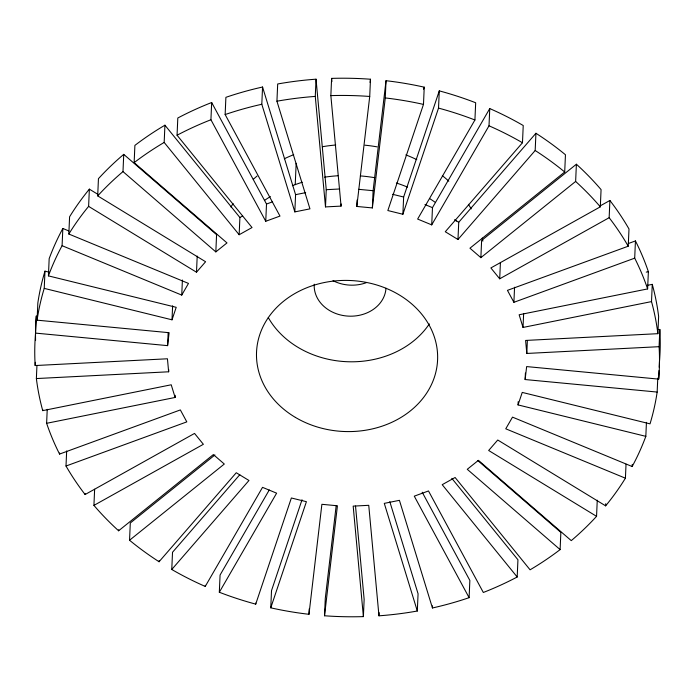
<?xml version="1.0" encoding="UTF-8"?>
<svg xmlns="http://www.w3.org/2000/svg" width="695" height="695" viewBox="0 0 695 695"><rect width="100%" height="100%" fill="white"/><g stroke="black" fill="none" stroke-linecap="round" stroke-linejoin="round"><path stroke-width="1.04" d="M36.939 365.631L36.375 378.558L168.642 371.79L167.443 358.785L35.176 365.544A312.463 260.564 2.5 0 1 35.567 333.113L36.322 315.886A312.463 260.564 2.5 0 0 35.575 340.272M35.567 333.113L167.599 345.641L169.12 332.697L37.087 320.169L37.843 302.942A312.463 260.564 2.5 0 1 44.975 271.146L49.171 272.179M35.176 365.544L35.315 362.312M37.087 320.169A312.463 260.564 2.5 0 1 44.228 288.382L44.975 271.146M44.228 288.382L172.013 319.813L176.209 307.32L48.424 275.88L49.171 258.653A312.463 260.564 2.5 0 1 62.837 228.473L68.822 230.94M355.519 506.056L364.145 599.385L363.389 616.613A312.463 260.564 2.5 0 1 324.522 615.77L337.431 505.778L321.889 504.301L308.98 614.293A312.463 260.564 2.5 0 1 270.763 607.83L306.408 501.686L291.361 497.985L255.717 604.129A312.463 260.564 2.5 0 1 219.325 592.244L276.619 493.172L262.528 487.351L205.242 586.432A312.463 260.564 2.5 0 1 171.769 569.483L248.966 480.488L236.265 472.739L159.068 561.734A312.463 260.564 2.5 0 1 129.548 540.241L224.303 464.034L213.374 454.573L118.61 530.78A312.463 260.564 2.5 0 1 93.929 505.395L203.374 444.296L194.539 433.428L85.103 494.527A312.463 260.564 2.5 0 1 66.008 466.024L186.807 421.874L180.352 409.928L59.553 454.07A312.463 260.564 2.5 0 1 46.626 423.307L175.114 397.462L171.222 384.787L42.734 410.641L42.786 409.564M46.626 423.307L47.234 409.312M48.424 275.88A312.463 260.564 2.5 0 1 62.09 245.7L62.837 228.473M62.09 245.7L181.743 295.088L188.484 283.421L68.831 234.033L69.587 216.805A312.463 260.564 2.5 0 1 89.36 189.144L98.586 194.774M59.553 454.07L59.596 452.992M66.008 466.024L66.668 450.951M68.831 234.033A312.463 260.564 2.5 0 1 88.612 206.372L89.36 189.144M88.612 206.372L196.494 272.214L205.59 261.737L97.7 195.894L98.447 178.667A312.463 260.564 2.5 0 1 123.736 154.368L216.579 234.667L215.832 251.894L122.989 171.596L123.736 154.368M85.103 494.527L85.146 493.459M93.929 505.395L94.633 489.245M215.832 251.894L226.987 242.92L134.144 162.621L134.891 145.394A312.463 260.564 2.5 0 1 164.924 125.196L239.905 217.509L239.149 234.736L252.033 227.543L177.06 135.23L177.807 118.002A312.463 260.564 2.5 0 1 211.671 102.521L266.506 204.043L265.751 221.271L279.981 216.076L225.145 114.553L225.892 97.326A312.463 260.564 2.5 0 1 262.554 87.023L295.584 194.67L294.828 211.897L309.953 208.856L276.931 101.209L277.687 83.982A312.463 260.564 2.5 0 1 316.034 79.187L326.25 189.683L325.495 206.91L341.063 206.111L341.158 203.956M118.61 530.78L118.663 529.712M129.548 540.241L130.295 523.005L214.903 454.964M239.149 234.736L164.176 142.432L164.924 125.196M167.599 345.641L168.164 332.723M159.068 561.734L159.12 560.657M168.642 371.79L168.737 369.636M172.013 319.813L172.621 305.817M175.114 397.462L175.21 395.307M181.743 295.088L182.403 280.015M171.769 569.483L172.525 552.256L239.81 474.694M196.494 272.214L197.206 256.064M265.751 221.271L210.924 119.749L211.671 102.521M205.242 586.432L205.286 585.355M219.325 592.244L220.08 575.017L269.26 489.958M294.828 211.897L261.807 104.259L262.554 87.023M255.717 604.129L255.769 603.052M270.763 607.83L271.519 590.602L302.021 499.766M295.227 184.618L296.166 163.299M325.495 206.91L315.278 96.414L316.034 79.187M341.063 206.111L330.855 95.615L331.611 78.387A312.463 260.564 2.5 0 1 370.478 79.23L369.723 96.466L356.813 206.45L372.364 207.927L385.273 97.934L386.02 80.707A312.463 260.564 2.5 0 1 424.237 87.17L423.481 104.398L387.845 210.542L402.883 214.251L438.528 108.099L439.283 90.871A312.463 260.564 2.5 0 1 475.675 102.756L474.92 119.983L417.634 219.064L431.717 224.876L489.011 125.804L489.758 108.568A312.463 260.564 2.5 0 1 523.231 125.517L522.475 142.744L445.278 231.739L457.979 239.488L535.176 150.502L535.932 133.266A312.463 260.564 2.5 0 1 565.452 154.759L564.705 171.995L469.942 248.202L480.87 257.654L575.634 181.447L576.39 164.22L481.626 240.427L480.87 257.654M308.98 614.293L309.214 608.907M324.522 615.77L325.277 598.534L336.163 505.804M356.813 206.45L357.1 199.995M372.364 207.927L373.111 190.699L386.02 80.707M389.808 501.668L418.069 593.791L417.313 611.018A312.463 260.564 2.5 0 1 378.966 615.813L379.105 612.582M402.883 214.251L403.639 197.015L439.283 90.871M431.717 224.876L432.472 207.649L489.758 108.568M422.195 492.208L469.855 580.447L469.108 597.674A312.463 260.564 2.5 0 1 432.446 607.977L432.533 605.823M457.979 239.488L458.735 222.261L535.932 133.266M600.463 205.737L609.897 200.473L609.15 217.7L499.705 278.808L500.409 262.649M628.341 243.528L635.447 240.93L634.7 258.158L513.9 302.308L514.561 287.226M469.108 597.674L414.272 496.161L428.494 490.957L483.329 592.479A312.463 260.564 2.5 0 0 517.193 576.998L442.211 484.684L455.095 477.491L530.077 569.804A312.463 260.564 2.5 0 0 560.109 549.606L467.266 469.307L478.421 460.333L571.264 540.632A312.463 260.564 2.5 0 0 596.553 516.333L488.663 450.49L497.75 440.013L605.64 505.856A312.463 260.564 2.5 0 0 625.413 478.195L505.76 428.806L512.51 417.139L632.163 466.527A312.463 260.564 2.5 0 0 645.829 436.347L518.044 404.916L518.183 401.684M646.949 285.428L652.266 284.359L651.51 301.595L523.022 327.441L523.639 313.445M657.774 378.063L657.157 392.058L525.125 379.54L525.411 373.076M657.661 329.569L659.824 329.456L659.077 346.683L526.81 353.451L527.366 340.524M517.193 576.998L517.94 559.77L451.828 478.368M560.109 549.606L560.856 532.379L477.786 460.533M499.705 278.808L490.878 267.94L600.315 206.832L601.071 189.605A312.463 260.564 2.5 0 0 576.39 164.22M596.553 516.333L597.257 500.183M605.64 505.856L605.736 503.701M513.9 302.308L507.446 290.354L628.237 246.204L628.992 228.976A312.463 260.564 2.5 0 0 609.897 200.473M625.413 478.195L626.03 464.199M632.163 466.527L632.25 464.382M523.022 327.441L519.139 314.765L647.618 288.92L648.374 271.693A312.463 260.564 2.5 0 0 635.447 240.93M645.829 436.347L646.437 422.352M526.81 353.451L525.602 340.437L657.87 333.678L658.625 316.442A312.463 260.564 2.5 0 0 652.266 284.359M525.125 379.54L526.645 366.586L658.678 379.114L659.06 370.496M659.199 367.264L659.433 361.887A312.463 260.564 2.5 0 0 659.824 329.456M370.096 82.47L370.478 79.23M423.55 89.212L424.237 87.17M518.044 404.916L522.24 392.414L650.025 423.854A312.463 260.564 2.5 0 0 657.157 392.058M239.905 217.509L242.668 215.963M266.506 204.043L272.605 201.811M295.584 194.67L305.67 192.637M646.246 272.119L648.374 271.693M326.25 189.683L339.742 188.988M358.603 189.327L373.111 190.699M392.606 194.305L403.639 197.015M424.958 204.547L432.472 207.649M455.103 220.046L458.735 222.261M432.446 607.977L399.416 500.33L384.292 503.371L417.313 611.018M331.611 78.387L331.906 81.602M378.966 615.813L368.75 505.317L353.182 506.116L363.389 616.613M230.992 207.058A132.797 110.74 2.5 0 1 233.06 203.522M253.31 179.31A132.797 110.74 2.5 0 1 257.046 176.07M284.307 158.755A132.797 110.74 2.5 0 1 293.707 154.698M322.384 146.732A132.797 110.74 2.5 0 1 335.728 145.003M364.953 145.186A132.797 110.74 2.5 0 1 377.159 146.871M405.854 154.881A132.797 110.74 2.5 0 1 416.783 159.642M442.35 175.67A132.797 110.74 2.5 0 1 448.805 181.169M468.404 204.321A132.797 110.74 2.5 0 1 471.167 208.891M482.278 238.072A132.797 110.74 2.5 0 1 482.86 241.13M264.465 200.438A132.797 110.74 2.5 0 1 270.407 196.563M292.352 185.713A132.797 110.74 2.5 0 1 302.282 182.246M324.608 177.173A132.797 110.74 2.5 0 1 337.892 175.757M360.358 175.913A132.797 110.74 2.5 0 1 374.796 177.703M396.385 183.011A132.797 110.74 2.5 0 1 407.522 187.103M429.632 198.579A132.797 110.74 2.5 0 1 434.992 202.175M454.86 219.559A132.797 110.74 2.5 0 1 456.241 221.079M366.308 282.691A35.931 29.963 2.5 0 1 332.992 280.667M429.336 323.905A90.611 75.564 2.5 0 1 347.274 361.721A90.611 75.564 2.5 0 1 268.287 317.572M385.986 288.225A35.931 29.963 2.5 0 1 348.273 316.121A35.931 29.963 2.5 0 1 314.227 284.212M659.077 346.683A312.463 260.564 2.5 0 1 658.678 379.114M42.734 410.641A312.463 260.564 2.5 0 1 36.375 378.558M97.7 195.894A312.463 260.564 2.5 0 1 122.989 171.596M134.144 162.621A312.463 260.564 2.5 0 1 164.176 142.432M177.06 135.23A312.463 260.564 2.5 0 1 210.924 119.749M225.145 114.553A312.463 260.564 2.5 0 1 261.807 104.259M276.931 101.209A312.463 260.564 2.5 0 1 315.278 96.414M330.855 95.615A312.463 260.564 2.5 0 1 369.723 96.466M385.273 97.934A312.463 260.564 2.5 0 1 423.481 104.398M438.528 108.099A312.463 260.564 2.5 0 1 474.92 119.983M489.011 125.804A312.463 260.564 2.5 0 1 522.475 142.744M535.176 150.502A312.463 260.564 2.5 0 1 564.705 171.995M575.634 181.447A312.463 260.564 2.5 0 1 600.315 206.832M609.15 217.7A312.463 260.564 2.5 0 1 628.237 246.204M634.7 258.158A312.463 260.564 2.5 0 1 647.618 288.92M651.51 301.595A312.463 260.564 2.5 0 1 657.87 333.678M295.384 417.391A90.611 75.564 2.5 0 0 437.329 363.494A90.611 75.564 2.5 0 0 308.467 287.105A90.611 75.564 2.5 0 0 295.384 417.391"/></g></svg>
